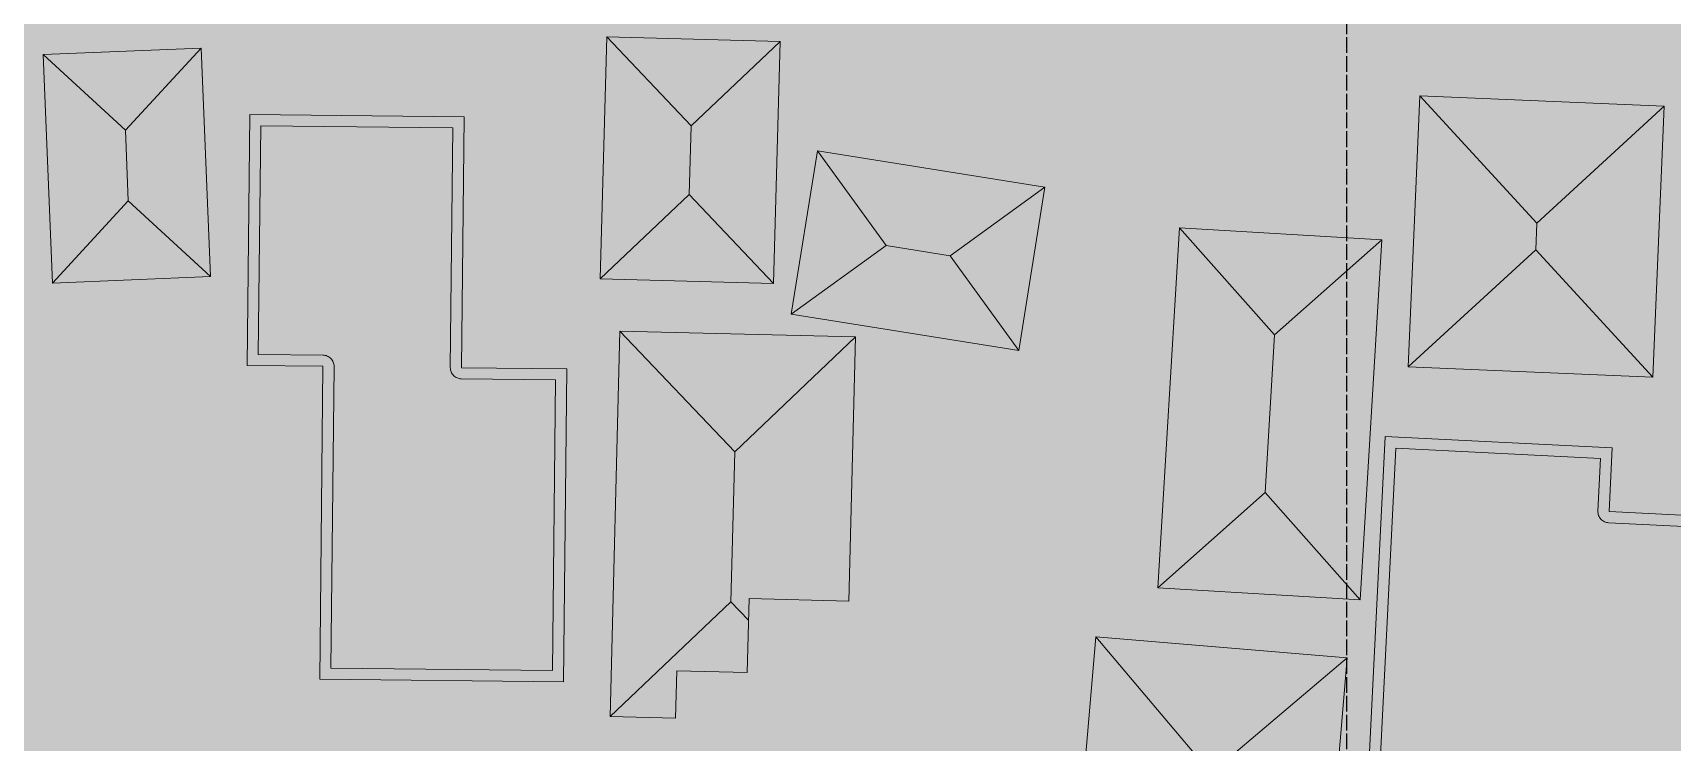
# Model space of a CAD drawing. Header units: metres. Extents: x 305909 to 307171, y 9156037 to 9156671.
# Drawn here: x 306506.8 to 306573.2, y 9156401.8 to 9156430.5 of the extents above; entities that cross this region are included whole.
import ezdxf

# ---------------------------------------------------------------- set-up
doc = ezdxf.new("R2010")
doc.units = ezdxf.units.M
doc.linetypes.add('DASHED2', pattern=[0.762, 0.635, -0.127])
for name, color, linetype, lineweight, true_color in [('B-BANGUNAN_PERMUKIMAN', 7, 'Continuous', 13, 0xf0cd8c), ('B-BAYANGAN', 7, 'Continuous', 0, 0x76786c), ('T-BANGUNAN_KLASTER_PERLUASAN', 7, 'Continuous', 13, 0xf3b978), ('T-KLASTER_UMKM_PERLUASAN', 7, 'DASHED2', 25, 0xe6a046), ('Z-R', 7, 'Continuous', 0, 0xfaf4e6), ('Z-R-UP', 7, 'Continuous', 0, 0xffecc8)]:
    doc.layers.add(name, color=color, linetype=linetype, lineweight=lineweight, true_color=true_color)

msp = doc.modelspace()

# ---------------------------------------------------------------- hatches: boundary and pattern name
at = {"layer": 'B-BANGUNAN_PERMUKIMAN', "true_color": 0xe5855b}
h = msp.add_hatch(color=23, dxfattribs=at)
h.dxf.hatch_style = 1
h.paths.add_polyline_path([(306530.069, 9156430.331), (306530.069, 9156430.331), (306533.479, 9156426.732), (306533.404, 9156423.952), (306529.804, 9156420.542), (306530.069, 9156430.331)])
at = {"layer": 'B-BANGUNAN_PERMUKIMAN', "true_color": 0xe4855b}
h = msp.add_hatch(color=23, dxfattribs=at)
h.dxf.hatch_style = 1
h.paths.add_polyline_path([(306537.079, 9156430.142), (306537.079, 9156430.142), (306533.479, 9156426.732), (306530.069, 9156430.331), (306535.935, 9156430.173), (306537.079, 9156430.142)])
at = {"layer": 'B-BANGUNAN_PERMUKIMAN', "true_color": 0xb66a48}
h = msp.add_hatch(color=35, dxfattribs=at)
h.dxf.hatch_style = 1
h.paths.add_polyline_path([(306533.404, 9156423.952), (306533.479, 9156426.732), (306537.079, 9156430.142), (306536.814, 9156420.352), (306536.814, 9156420.352), (306533.404, 9156423.952)])
at = {"layer": 'B-BANGUNAN_PERMUKIMAN', "true_color": 0xe6865b}
h = msp.add_hatch(color=23, dxfattribs=at)
h.dxf.hatch_style = 1
h.paths.add_polyline_path([(306513.65, 9156429.885), (306510.583, 9156426.556), (306507.255, 9156429.623), (306507.255, 9156429.624), (306513.65, 9156429.885)])
at = {"layer": 'B-BANGUNAN_PERMUKIMAN', "true_color": 0xe4855a}
h = msp.add_hatch(color=23, dxfattribs=at)
h.dxf.hatch_style = 1
h.paths.add_polyline_path([(306510.583, 9156426.556), (306510.699, 9156423.696), (306507.633, 9156420.367), (306507.255, 9156429.623), (306510.583, 9156426.556)])
at = {"layer": 'B-BANGUNAN_PERMUKIMAN', "true_color": 0xb76a49}
h = msp.add_hatch(color=35, dxfattribs=at)
h.dxf.hatch_style = 1
h.paths.add_polyline_path([(306514.028, 9156420.628), (306514.027, 9156420.628), (306510.699, 9156423.696), (306510.583, 9156426.556), (306513.65, 9156429.885), (306514.028, 9156420.628)])
at = {"layer": 'B-BANGUNAN_PERMUKIMAN', "true_color": 0xe6865b}
h = msp.add_hatch(color=23, dxfattribs=at)
h.dxf.hatch_style = 1
h.paths.add_polyline_path([(306562.961, 9156427.953), (306562.961, 9156427.953), (306567.702, 9156422.795), (306567.656, 9156421.713), (306562.498, 9156416.973), (306562.867, 9156425.725), (306562.961, 9156427.953)])
at = {"layer": 'B-BANGUNAN_PERMUKIMAN', "true_color": 0xe4845a}
h = msp.add_hatch(color=23, dxfattribs=at)
h.dxf.hatch_style = 1
h.paths.add_polyline_path([(306567.702, 9156422.795), (306562.961, 9156427.953), (306572.86, 9156427.535), (306567.702, 9156422.795)])
at = {"layer": 'B-BANGUNAN_PERMUKIMAN', "true_color": 0xb56948}
h = msp.add_hatch(color=35, dxfattribs=at)
h.dxf.hatch_style = 1
h.paths.add_polyline_path([(306567.656, 9156421.713), (306567.702, 9156422.795), (306572.86, 9156427.535), (306572.397, 9156416.555), (306567.656, 9156421.713)])
at = {"layer": 'B-BANGUNAN_PERMUKIMAN', "true_color": 0xce7852}
h = msp.add_hatch(color=23, dxfattribs=at)
h.dxf.hatch_style = 1
h.paths.add_polyline_path([(306528.448, 9156416.895), (306528.316, 9156404.224), (306518.447, 9156404.327), (306518.579, 9156416.998), (306515.51, 9156417.03), (306515.616, 9156427.19), (306524.289, 9156427.1), (306524.183, 9156416.94), (306528.448, 9156416.895)])
at = {"layer": 'B-BANGUNAN_PERMUKIMAN', "true_color": 0xe8875c}
h = msp.add_hatch(color=23, dxfattribs=at)
h.dxf.hatch_style = 1
h.paths.add_polyline_path([(306538.586, 9156425.719), (306541.365, 9156421.883), (306537.528, 9156419.105), (306537.528, 9156419.105), (306538.586, 9156425.719)])
at = {"layer": 'B-BANGUNAN_PERMUKIMAN', "true_color": 0xe18359}
h = msp.add_hatch(color=23, dxfattribs=at)
h.dxf.hatch_style = 1
h.paths.add_polyline_path([(306547.796, 9156424.246), (306547.796, 9156424.246), (306543.96, 9156421.468), (306541.365, 9156421.883), (306538.586, 9156425.719), (306547.796, 9156424.246)])
at = {"layer": 'B-BANGUNAN_PERMUKIMAN', "true_color": 0xb36847}
h = msp.add_hatch(color=25, dxfattribs=at)
h.dxf.hatch_style = 1
h.paths.add_polyline_path([(306543.96, 9156421.468), (306547.796, 9156424.246), (306546.738, 9156417.631), (306543.96, 9156421.468)])
at = {"layer": 'B-BANGUNAN_PERMUKIMAN', "true_color": 0xb56948}
h = msp.add_hatch(color=35, dxfattribs=at)
h.dxf.hatch_style = 1
h.paths.add_polyline_path([(306510.699, 9156423.696), (306514.027, 9156420.628), (306507.633, 9156420.367), (306510.699, 9156423.696)])
at = {"layer": 'B-BANGUNAN_PERMUKIMAN', "true_color": 0xb76a48}
h = msp.add_hatch(color=35, dxfattribs=at)
h.dxf.hatch_style = 1
h.paths.add_polyline_path([(306533.404, 9156423.952), (306536.814, 9156420.352), (306529.804, 9156420.542), (306533.404, 9156423.952)])
at = {"layer": 'B-BANGUNAN_PERMUKIMAN', "true_color": 0xe6865b}
h = msp.add_hatch(color=23, dxfattribs=at)
h.dxf.hatch_style = 1
h.paths.add_polyline_path([(306557.086, 9156418.267), (306556.705, 9156411.881), (306552.365, 9156408.03), (306552.365, 9156408.03), (306553.235, 9156422.607), (306557.086, 9156418.267)])
at = {"layer": 'B-BANGUNAN_PERMUKIMAN', "true_color": 0xe3845a}
h = msp.add_hatch(color=23, dxfattribs=at)
h.dxf.hatch_style = 1
h.paths.add_polyline_path([(306557.086, 9156418.267), (306553.235, 9156422.607), (306553.235, 9156422.608), (306561.427, 9156422.119), (306557.086, 9156418.267)])
at = {"layer": 'B-BANGUNAN_PERMUKIMAN', "true_color": 0xb56948}
h = msp.add_hatch(color=35, dxfattribs=at)
h.dxf.hatch_style = 1
h.paths.add_polyline_path([(306560.556, 9156407.541), (306556.705, 9156411.881), (306557.086, 9156418.267), (306561.427, 9156422.119), (306560.556, 9156407.541)])
at = {"layer": 'B-BANGUNAN_PERMUKIMAN', "true_color": 0xba6c4a}
h = msp.add_hatch(color=35, dxfattribs=at)
h.dxf.hatch_style = 1
h.paths.add_polyline_path([(306541.365, 9156421.883), (306543.96, 9156421.468), (306546.738, 9156417.631), (306537.528, 9156419.105), (306541.365, 9156421.883)])
at = {"layer": 'B-BANGUNAN_PERMUKIMAN', "true_color": 0xb76b49}
h = msp.add_hatch(color=35, dxfattribs=at)
h.dxf.hatch_style = 1
h.paths.add_polyline_path([(306567.656, 9156421.713), (306572.397, 9156416.555), (306572.397, 9156416.555), (306562.498, 9156416.973), (306562.498, 9156416.973), (306567.656, 9156421.713)])
at = {"layer": 'B-BANGUNAN_PERMUKIMAN', "true_color": 0xd97e56}
h = msp.add_hatch(color=23, dxfattribs=at)
h.dxf.hatch_style = 1
h.paths.add_polyline_path([(306530.598, 9156418.425), (306535.245, 9156413.536), (306535.091, 9156407.462), (306530.201, 9156402.815), (306530.598, 9156418.425)])
at = {"layer": 'B-BANGUNAN_PERMUKIMAN', "true_color": 0xe2845a}
h = msp.add_hatch(color=23, dxfattribs=at)
h.dxf.hatch_style = 1
h.paths.add_polyline_path([(306535.245, 9156413.536), (306530.598, 9156418.425), (306540.135, 9156418.183), (306535.245, 9156413.536)])
at = {"layer": 'B-BANGUNAN_PERMUKIMAN', "true_color": 0xaf6645}
h = msp.add_hatch(color=25, dxfattribs=at)
h.dxf.hatch_style = 1
h.paths.add_polyline_path([(306539.863, 9156407.49), (306535.822, 9156407.592), (306535.8, 9156406.716), (306535.091, 9156407.462), (306535.245, 9156413.536), (306540.135, 9156418.183), (306540.135, 9156418.183), (306539.863, 9156407.49)])
at = {"layer": 'B-BANGUNAN_PERMUKIMAN', "true_color": 0xce7852}
h = msp.add_hatch(color=23, dxfattribs=at)
h.dxf.hatch_style = 1
h.paths.add_polyline_path([(306580.25, 9156410.635), (306579.742, 9156400.325), (306570.116, 9156400.8), (306569.761, 9156393.587), (306560.572, 9156394.041), (306561.565, 9156414.149), (306570.753, 9156413.696), (306570.625, 9156411.11), (306580.25, 9156410.635)])
at = {"layer": 'B-BANGUNAN_PERMUKIMAN', "true_color": 0xb86b49}
h = msp.add_hatch(color=35, dxfattribs=at)
h.dxf.hatch_style = 1
h.paths.add_polyline_path([(306556.705, 9156411.881), (306560.556, 9156407.541), (306552.365, 9156408.03), (306556.705, 9156411.881)])
at = {"layer": 'B-BANGUNAN_PERMUKIMAN', "true_color": 0xb56a48}
h = msp.add_hatch(color=35, dxfattribs=at)
h.dxf.hatch_style = 1
h.paths.add_polyline_path([(306535.091, 9156407.462), (306535.8, 9156406.716), (306535.746, 9156404.593), (306532.894, 9156404.666), (306532.845, 9156402.748), (306530.201, 9156402.815), (306535.091, 9156407.462)])
at = {"layer": 'B-BANGUNAN_PERMUKIMAN', "true_color": 0xe7865c}
h = msp.add_hatch(color=23, dxfattribs=at)
h.dxf.hatch_style = 1
h.paths.add_polyline_path([(306554.485, 9156400.558), (306548.997, 9156395.924), (306549.851, 9156406.045), (306554.485, 9156400.558)])
at = {"layer": 'B-BANGUNAN_PERMUKIMAN', "true_color": 0xe3845a}
h = msp.add_hatch(color=23, dxfattribs=at)
h.dxf.hatch_style = 1
h.paths.add_polyline_path([(306560.031, 9156405.187), (306560.031, 9156405.186), (306554.544, 9156400.553), (306554.485, 9156400.558), (306549.851, 9156406.045), (306560.031, 9156405.187)])
at = {"layer": 'B-BANGUNAN_PERMUKIMAN', "true_color": 0xb46947}
h = msp.add_hatch(color=35, dxfattribs=at)
h.dxf.hatch_style = 1
h.paths.add_polyline_path([(306554.544, 9156400.553), (306560.031, 9156405.186), (306559.178, 9156395.065), (306559.177, 9156395.065), (306554.544, 9156400.553)])
at = {"layer": 'B-BAYANGAN', "true_color": 0x76786c}
h = msp.add_hatch(color=8, dxfattribs=at)
h.dxf.hatch_style = 1
h.paths.add_polyline_path([(306571.076, 9156438.058), (306571.01, 9156429.922), (306564.464, 9156429.976), (306564.53, 9156438.112), (306571.076, 9156438.058)])
h = msp.add_hatch(color=8, dxfattribs=at)
h.dxf.hatch_style = 1
h.paths.add_polyline_path([(306537.829, 9156429.392), (306537.564, 9156419.602), (306530.554, 9156419.792), (306530.819, 9156429.581), (306537.829, 9156429.392)])
h = msp.add_hatch(color=8, dxfattribs=at)
h.dxf.hatch_style = 1
h.paths.add_polyline_path([(306537.829, 9156429.392), (306537.564, 9156419.602), (306530.554, 9156419.792), (306530.819, 9156429.581), (306537.829, 9156429.392)])
h = msp.add_hatch(color=8, dxfattribs=at)
h.dxf.hatch_style = 1
h.paths.add_polyline_path([(306514.778, 9156419.878), (306508.383, 9156419.617), (306508.005, 9156428.874), (306514.4, 9156429.135), (306514.778, 9156419.878)])
h = msp.add_hatch(color=8, dxfattribs=at)
h.dxf.hatch_style = 1
h.paths.add_polyline_path([(306514.778, 9156419.878), (306508.383, 9156419.617), (306508.005, 9156428.874), (306514.4, 9156429.135), (306514.778, 9156419.878)])
h = msp.add_hatch(color=8, dxfattribs=at)
h.dxf.hatch_style = 1
h.paths.add_polyline_path([(306573.61, 9156426.785), (306573.147, 9156415.805), (306563.248, 9156416.223), (306563.711, 9156427.203), (306573.61, 9156426.785)])
h = msp.add_hatch(color=8, dxfattribs=at)
h.dxf.hatch_style = 1
h.paths.add_polyline_path([(306529.198, 9156416.145), (306529.066, 9156403.474), (306519.197, 9156403.577), (306519.329, 9156416.248), (306516.26, 9156416.28), (306516.366, 9156426.44), (306525.039, 9156426.35), (306524.933, 9156416.19), (306529.198, 9156416.145)])
h = msp.add_hatch(color=8, dxfattribs=at)
h.dxf.hatch_style = 1
h.paths.add_polyline_path([(306529.198, 9156416.145), (306529.066, 9156403.474), (306519.197, 9156403.577), (306519.329, 9156416.248), (306516.26, 9156416.28), (306516.366, 9156426.44), (306525.039, 9156426.35), (306524.933, 9156416.19), (306529.198, 9156416.145)])
h = msp.add_hatch(color=8, dxfattribs=at)
h.dxf.hatch_style = 1
h.paths.add_polyline_path([(306548.546, 9156423.496), (306547.488, 9156416.881), (306538.278, 9156418.355), (306539.336, 9156424.97), (306548.546, 9156423.496)])
h = msp.add_hatch(color=8, dxfattribs=at)
h.dxf.hatch_style = 1
h.paths.add_polyline_path([(306548.546, 9156423.496), (306547.488, 9156416.881), (306538.278, 9156418.355), (306539.336, 9156424.97), (306548.546, 9156423.496)])
h = msp.add_hatch(color=8, dxfattribs=at)
h.dxf.hatch_style = 1
h.paths.add_polyline_path([(306562.177, 9156421.369), (306561.306, 9156406.791), (306553.115, 9156407.28), (306553.985, 9156421.858), (306562.177, 9156421.369)])
h = msp.add_hatch(color=8, dxfattribs=at)
h.dxf.hatch_style = 1
h.paths.add_polyline_path([(306562.177, 9156421.369), (306561.306, 9156406.791), (306553.115, 9156407.28), (306553.985, 9156421.858), (306562.177, 9156421.369)])
h = msp.add_hatch(color=8, dxfattribs=at)
h.dxf.hatch_style = 1
h.paths.add_polyline_path([(306540.885, 9156417.433), (306540.613, 9156406.74), (306536.572, 9156406.842), (306536.496, 9156403.843), (306533.644, 9156403.916), (306533.595, 9156401.998), (306530.951, 9156402.065), (306531.348, 9156417.675), (306540.885, 9156417.433)])
h = msp.add_hatch(color=8, dxfattribs=at)
h.dxf.hatch_style = 1
h.paths.add_polyline_path([(306540.885, 9156417.433), (306540.613, 9156406.74), (306536.572, 9156406.842), (306536.496, 9156403.843), (306533.644, 9156403.916), (306533.595, 9156401.998), (306530.951, 9156402.065), (306531.348, 9156417.675), (306540.885, 9156417.433)])
h = msp.add_hatch(color=8, dxfattribs=at)
h.dxf.hatch_style = 1
h.paths.add_polyline_path([(306581, 9156409.885), (306580.492, 9156399.575), (306570.866, 9156400.05), (306570.511, 9156392.837), (306561.322, 9156393.291), (306562.315, 9156413.399), (306571.503, 9156412.946), (306571.375, 9156410.36), (306581, 9156409.885)])
h = msp.add_hatch(color=8, dxfattribs=at)
h.dxf.hatch_style = 1
h.paths.add_polyline_path([(306560.781, 9156404.437), (306559.928, 9156394.315), (306549.747, 9156395.174), (306550.601, 9156405.295), (306560.781, 9156404.437)])
h = msp.add_hatch(color=8, dxfattribs=at)
h.dxf.hatch_style = 1
h.paths.add_polyline_path([(306560.781, 9156404.437), (306559.928, 9156394.315), (306549.747, 9156395.174), (306550.601, 9156405.295), (306560.781, 9156404.437)])
at = {"layer": 'T-BANGUNAN_KLASTER_PERLUASAN', "true_color": 0xfcb066}
h = msp.add_hatch(color=31, dxfattribs=at)
h.dxf.hatch_style = 1
h.paths.add_polyline_path([(306530.069, 9156430.331), (306530.069, 9156430.331), (306533.479, 9156426.732), (306533.404, 9156423.952), (306529.804, 9156420.542), (306530.069, 9156430.331)])
at = {"layer": 'T-BANGUNAN_KLASTER_PERLUASAN', "true_color": 0xfaaf66}
h = msp.add_hatch(color=21, dxfattribs=at)
h.dxf.hatch_style = 1
h.paths.add_polyline_path([(306537.079, 9156430.142), (306537.079, 9156430.142), (306533.479, 9156426.732), (306530.069, 9156430.331), (306535.935, 9156430.173), (306537.079, 9156430.142)])
at = {"layer": 'T-BANGUNAN_KLASTER_PERLUASAN', "true_color": 0xc78b51}
h = msp.add_hatch(color=23, dxfattribs=at)
h.dxf.hatch_style = 1
h.paths.add_polyline_path([(306533.404, 9156423.952), (306533.479, 9156426.732), (306537.079, 9156430.142), (306536.814, 9156420.352), (306536.814, 9156420.352), (306533.404, 9156423.952)])
at = {"layer": 'T-BANGUNAN_KLASTER_PERLUASAN', "true_color": 0xfcb066}
h = msp.add_hatch(color=31, dxfattribs=at)
h.dxf.hatch_style = 1
h.paths.add_polyline_path([(306513.65, 9156429.885), (306510.583, 9156426.556), (306507.255, 9156429.623), (306507.255, 9156429.624), (306513.65, 9156429.885)])
at = {"layer": 'T-BANGUNAN_KLASTER_PERLUASAN', "true_color": 0xfaaf65}
h = msp.add_hatch(color=21, dxfattribs=at)
h.dxf.hatch_style = 1
h.paths.add_polyline_path([(306510.583, 9156426.556), (306510.699, 9156423.696), (306507.633, 9156420.367), (306507.255, 9156429.623), (306510.583, 9156426.556)])
at = {"layer": 'T-BANGUNAN_KLASTER_PERLUASAN', "true_color": 0xc98c52}
h = msp.add_hatch(color=23, dxfattribs=at)
h.dxf.hatch_style = 1
h.paths.add_polyline_path([(306514.028, 9156420.628), (306514.027, 9156420.628), (306510.699, 9156423.696), (306510.583, 9156426.556), (306513.65, 9156429.885), (306514.028, 9156420.628)])
at = {"layer": 'T-BANGUNAN_KLASTER_PERLUASAN', "true_color": 0xe29e5c}
h = msp.add_hatch(color=33, dxfattribs=at)
h.dxf.hatch_style = 1
h.paths.add_polyline_path([(306528.448, 9156416.895), (306528.316, 9156404.224), (306518.447, 9156404.327), (306518.579, 9156416.998), (306515.51, 9156417.03), (306515.616, 9156427.19), (306524.289, 9156427.1), (306524.183, 9156416.94), (306528.448, 9156416.895)])
at = {"layer": 'T-BANGUNAN_KLASTER_PERLUASAN', "true_color": 0xffb267}
h = msp.add_hatch(color=31, dxfattribs=at)
h.dxf.hatch_style = 1
h.paths.add_polyline_path([(306538.586, 9156425.719), (306541.365, 9156421.883), (306537.528, 9156419.105), (306537.528, 9156419.105), (306538.586, 9156425.719)])
at = {"layer": 'T-BANGUNAN_KLASTER_PERLUASAN', "true_color": 0xf7ac64}
h = msp.add_hatch(color=21, dxfattribs=at)
h.dxf.hatch_style = 1
h.paths.add_polyline_path([(306547.796, 9156424.246), (306547.796, 9156424.246), (306543.96, 9156421.468), (306541.365, 9156421.883), (306538.586, 9156425.719), (306547.796, 9156424.246)])
at = {"layer": 'T-BANGUNAN_KLASTER_PERLUASAN', "true_color": 0xc48950}
h = msp.add_hatch(color=23, dxfattribs=at)
h.dxf.hatch_style = 1
h.paths.add_polyline_path([(306543.96, 9156421.468), (306547.796, 9156424.246), (306546.738, 9156417.631), (306543.96, 9156421.468)])
at = {"layer": 'T-BANGUNAN_KLASTER_PERLUASAN', "true_color": 0xc78b51}
h = msp.add_hatch(color=23, dxfattribs=at)
h.dxf.hatch_style = 1
h.paths.add_polyline_path([(306510.699, 9156423.696), (306514.027, 9156420.628), (306507.633, 9156420.367), (306510.699, 9156423.696)])
at = {"layer": 'T-BANGUNAN_KLASTER_PERLUASAN', "true_color": 0xc98c51}
h = msp.add_hatch(color=23, dxfattribs=at)
h.dxf.hatch_style = 1
h.paths.add_polyline_path([(306533.404, 9156423.952), (306536.814, 9156420.352), (306529.804, 9156420.542), (306533.404, 9156423.952)])
at = {"layer": 'T-BANGUNAN_KLASTER_PERLUASAN', "true_color": 0xfdb067}
h = msp.add_hatch(color=31, dxfattribs=at)
h.dxf.hatch_style = 1
h.paths.add_polyline_path([(306557.086, 9156418.267), (306556.705, 9156411.881), (306552.365, 9156408.03), (306552.365, 9156408.03), (306553.235, 9156422.607), (306557.086, 9156418.267)])
at = {"layer": 'T-BANGUNAN_KLASTER_PERLUASAN', "true_color": 0xfaae65}
h = msp.add_hatch(color=21, dxfattribs=at)
h.dxf.hatch_style = 1
h.paths.add_polyline_path([(306557.086, 9156418.267), (306553.235, 9156422.607), (306553.235, 9156422.608), (306561.427, 9156422.119), (306557.086, 9156418.267)])
at = {"layer": 'T-BANGUNAN_KLASTER_PERLUASAN', "true_color": 0xc68b50}
h = msp.add_hatch(color=23, dxfattribs=at)
h.dxf.hatch_style = 1
h.paths.add_polyline_path([(306560.556, 9156407.541), (306556.705, 9156411.881), (306557.086, 9156418.267), (306561.427, 9156422.119), (306560.556, 9156407.541)])
at = {"layer": 'T-BANGUNAN_KLASTER_PERLUASAN', "true_color": 0xcc8f53}
h = msp.add_hatch(color=33, dxfattribs=at)
h.dxf.hatch_style = 1
h.paths.add_polyline_path([(306541.365, 9156421.883), (306543.96, 9156421.468), (306546.738, 9156417.631), (306537.528, 9156419.105), (306541.365, 9156421.883)])
at = {"layer": 'T-BANGUNAN_KLASTER_PERLUASAN', "true_color": 0xeea660}
h = msp.add_hatch(color=21, dxfattribs=at)
h.dxf.hatch_style = 1
h.paths.add_polyline_path([(306530.598, 9156418.425), (306535.245, 9156413.536), (306535.091, 9156407.462), (306530.201, 9156402.815), (306530.598, 9156418.425)])
at = {"layer": 'T-BANGUNAN_KLASTER_PERLUASAN', "true_color": 0xf8ad65}
h = msp.add_hatch(color=21, dxfattribs=at)
h.dxf.hatch_style = 1
h.paths.add_polyline_path([(306535.245, 9156413.536), (306530.598, 9156418.425), (306540.135, 9156418.183), (306535.245, 9156413.536)])
at = {"layer": 'T-BANGUNAN_KLASTER_PERLUASAN', "true_color": 0xc0864e}
h = msp.add_hatch(color=23, dxfattribs=at)
h.dxf.hatch_style = 1
h.paths.add_polyline_path([(306539.863, 9156407.49), (306535.822, 9156407.592), (306535.8, 9156406.716), (306535.091, 9156407.462), (306535.245, 9156413.536), (306540.135, 9156418.183), (306540.135, 9156418.183), (306539.863, 9156407.49)])
at = {"layer": 'T-BANGUNAN_KLASTER_PERLUASAN', "true_color": 0xca8d52}
h = msp.add_hatch(color=33, dxfattribs=at)
h.dxf.hatch_style = 1
h.paths.add_polyline_path([(306556.705, 9156411.881), (306560.556, 9156407.541), (306552.365, 9156408.03), (306556.705, 9156411.881)])
at = {"layer": 'T-BANGUNAN_KLASTER_PERLUASAN', "true_color": 0xc78b51}
h = msp.add_hatch(color=23, dxfattribs=at)
h.dxf.hatch_style = 1
h.paths.add_polyline_path([(306535.091, 9156407.462), (306535.8, 9156406.716), (306535.746, 9156404.593), (306532.894, 9156404.666), (306532.845, 9156402.748), (306530.201, 9156402.815), (306535.091, 9156407.462)])
at = {"layer": 'T-BANGUNAN_KLASTER_PERLUASAN', "true_color": 0xfdb167}
h = msp.add_hatch(color=31, dxfattribs=at)
h.dxf.hatch_style = 1
h.paths.add_polyline_path([(306554.485, 9156400.558), (306548.997, 9156395.924), (306549.851, 9156406.045), (306554.485, 9156400.558)])
at = {"layer": 'T-BANGUNAN_KLASTER_PERLUASAN', "true_color": 0xf9ae65}
h = msp.add_hatch(color=21, dxfattribs=at)
h.dxf.hatch_style = 1
h.paths.add_polyline_path([(306560.031, 9156405.187), (306560.031, 9156405.186), (306554.544, 9156400.553), (306554.485, 9156400.558), (306549.851, 9156406.045), (306560.031, 9156405.187)])
at = {"layer": 'T-BANGUNAN_KLASTER_PERLUASAN', "true_color": 0xc68a50}
h = msp.add_hatch(color=23, dxfattribs=at)
h.dxf.hatch_style = 1
h.paths.add_polyline_path([(306554.544, 9156400.553), (306560.031, 9156405.186), (306559.178, 9156395.065), (306559.177, 9156395.065), (306554.544, 9156400.553)])
at = {"layer": 'Z-R', "true_color": 0xe2eacc}
h = msp.add_hatch(color=254, dxfattribs=at)
h.dxf.hatch_style = 1
h.paths.add_polyline_path([(306499.604, 9156305.811), (306466.679, 9156301.994), (306472.882, 9156235.666), (306497.912, 9156229.062), (306526.804, 9156228.986), (306531.575, 9156219.919), (306532.491, 9156127.582), (306486.314, 9156132.333), (306393.989, 9156155.199), (306332.726, 9156171.593), (306288.72, 9156190.576), (306246.009, 9156220.776), (306216.24, 9156242.779), (306193.374, 9156263.487), (306160.586, 9156296.707), (306133.406, 9156338.556), (306127.354, 9156361.253), (306094.195, 9156358.842), (306090.504, 9156366.668), (306061.399, 9156428.371), (306035.152, 9156500.205), (306017.705, 9156550.308), (306008.214, 9156577.564), (306141.306, 9156568.881), (306165.696, 9156567.29), (306165.696, 9156567.29), (306200.223, 9156564.074), (306291.75, 9156555.548), (306369.455, 9156545.532), (306471.945, 9156528.538), (306458.481, 9156529.505), (306455.788, 9156529.715), (306453.061, 9156530.08), (306440, 9156532.835), (306440, 9156532.835), (306440, 9156532.835), (306440, 9156532.835), (306424.61, 9156536.081), (306424.61, 9156536.081), (306385.74, 9156542.791), (306385.74, 9156542.791), (306305.003, 9156549.608), (306305.003, 9156549.608), (306215.657, 9156559.53), (306215.657, 9156559.53), (306186.122, 9156560.815), (306186.122, 9156560.815), (306160.523, 9156563.133), (306160.523, 9156563.133), (306119.178, 9156567.786), (306119.178, 9156567.786), (306039.052, 9156573.455), (306039.052, 9156573.455), (306033.081, 9156573.806), (306033.081, 9156573.806), (306033.081, 9156573.806), (306051.45, 9156523.215), (306051.451, 9156523.214), (306060.206, 9156485.254), (306060.206, 9156485.254), (306060.207, 9156485.254), (306057.483, 9156485.596), (306070.599, 9156438.472), (306116.984, 9156440.275), (306147.963, 9156437.914), (306199.856, 9156410.566), (306230.346, 9156409.784), (306281.946, 9156409.003), (306338.236, 9156402.748), (306341.903, 9156461.433), (306341.903, 9156461.433), (306341.904, 9156461.433), (306343.891, 9156461.177), (306340.232, 9156402.624), (306340.209, 9156402.422), (306340.166, 9156402.225), (306340.103, 9156402.033), (306340.021, 9156401.848), (306339.921, 9156401.672), (306339.804, 9156401.507), (306339.67, 9156401.355), (306339.522, 9156401.217), (306339.361, 9156401.095), (306339.188, 9156400.99), (306339.006, 9156400.902), (306338.815, 9156400.834), (306338.619, 9156400.785), (306338.419, 9156400.757), (306338.217, 9156400.748), (306338.015, 9156400.76), (306281.82, 9156407.004), (306230.316, 9156407.785), (306230.295, 9156407.785), (306199.805, 9156408.567), (306199.621, 9156408.58), (306199.44, 9156408.61), (306199.262, 9156408.656), (306199.09, 9156408.719), (306198.923, 9156408.797), (306147.397, 9156435.951), (306116.947, 9156438.272), (306078.606, 9156436.782), (306089.35, 9156410.909), (306109.34, 9156371.439), (306114.245, 9156367.345), (306121.798, 9156366.048), (306134.087, 9156364.483), (306186.355, 9156362.595), (306279.564, 9156357.942), (306324.738, 9156355.991), (306351.562, 9156350.968), (306360, 9156400.449), (306360, 9156400.449), (306360, 9156380), (306360, 9156380), (306360, 9156380), (306440, 9156380), (306440, 9156380), (306440, 9156380), (306440, 9156340.326), (306440.226, 9156340.291), (306485.257, 9156338.295), (306492.355, 9156337.55), (306513.124, 9156334.559), (306536.031, 9156332.219), (306560, 9156329.629), (306560, 9156512.617), (306572.178, 9156510.306), (306677.166, 9156490.276), (306677.166, 9156490.276), (306764.133, 9156475.064), (306735.941, 9156145.416), (306694.109, 9156139.201), (306694.292, 9156206.558), (306623.212, 9156213.87), (306624.289, 9156242.595), (306556.388, 9156238.052), (306554.003, 9156281.952), (306509.625, 9156279.089), (306499.604, 9156305.811)])
at = {"layer": 'Z-R-UP', "true_color": 0xeee8c4}
h = msp.add_hatch(color=254, dxfattribs=at)
h.dxf.hatch_style = 1
h.paths.add_polyline_path([(306440, 9156532.835), (306453.061, 9156530.08), (306455.788, 9156529.715), (306458.481, 9156529.505), (306471.945, 9156528.538), (306504.834, 9156523.084), (306560, 9156512.617), (306560, 9156329.629), (306536.031, 9156332.219), (306513.124, 9156334.559), (306492.355, 9156337.55), (306485.257, 9156338.295), (306440.226, 9156340.291), (306440, 9156340.326), (306440, 9156380), (306440, 9156532.835), (306440, 9156532.835)])

# ---------------------------------------------------------------- linework, layer by layer
at = {"layer": 'B-BANGUNAN_PERMUKIMAN', "color": 17, "lineweight": 9, "true_color": 0x71422d}
for p, q in [((306530.069, 9156430.331), (306533.479, 9156426.732)), ((306537.079, 9156430.142), (306533.479, 9156426.732)), ((306507.255, 9156429.623), (306510.583, 9156426.556)), ((306513.65, 9156429.885), (306510.583, 9156426.556)), ((306562.961, 9156427.953), (306567.702, 9156422.795)), ((306572.86, 9156427.535), (306567.702, 9156422.795)), ((306533.404, 9156423.952), (306533.479, 9156426.732)), ((306510.699, 9156423.696), (306510.583, 9156426.556)), ((306538.586, 9156425.719), (306541.365, 9156421.883)), ((306547.796, 9156424.246), (306543.96, 9156421.468)), ((306507.633, 9156420.367), (306510.699, 9156423.696)), ((306514.027, 9156420.628), (306510.699, 9156423.696)), ((306529.804, 9156420.542), (306533.404, 9156423.952)), ((306536.814, 9156420.352), (306533.404, 9156423.952)), ((306567.656, 9156421.713), (306567.702, 9156422.795)), ((306553.235, 9156422.607), (306557.086, 9156418.267)), ((306561.427, 9156422.119), (306557.086, 9156418.267)), ((306537.528, 9156419.105), (306541.365, 9156421.883)), ((306543.96, 9156421.468), (306541.365, 9156421.883)), ((306546.738, 9156417.631), (306543.96, 9156421.468)), ((306562.498, 9156416.973), (306567.656, 9156421.713)), ((306572.397, 9156416.555), (306567.656, 9156421.713)), ((306530.598, 9156418.425), (306535.245, 9156413.536)), ((306540.135, 9156418.183), (306535.245, 9156413.536)), ((306557.086, 9156418.267), (306556.705, 9156411.881)), ((306535.091, 9156407.462), (306535.245, 9156413.536)), ((306552.365, 9156408.03), (306556.705, 9156411.881)), ((306560.556, 9156407.541), (306556.705, 9156411.881)), ((306530.201, 9156402.815), (306535.091, 9156407.462)), ((306535.8, 9156406.716), (306535.091, 9156407.462)), ((306549.851, 9156406.045), (306554.485, 9156400.558)), ((306560.031, 9156405.186), (306554.544, 9156400.553))]:
    msp.add_line(p, q, dxfattribs=at)
at = {"layer": 'B-BANGUNAN_PERMUKIMAN', "color": 17, "lineweight": 13, "true_color": 0x71422d}
for points in [[(306537.079, 9156430.142), (306536.814, 9156420.352), (306529.804, 9156420.542), (306530.069, 9156430.331), (306537.079, 9156430.142)], [(306514.028, 9156420.628), (306507.633, 9156420.367), (306507.255, 9156429.624), (306513.65, 9156429.885), (306514.028, 9156420.628)], [(306572.86, 9156427.535), (306572.397, 9156416.555), (306562.498, 9156416.973), (306562.961, 9156427.953), (306572.86, 9156427.535)], [(306528.448, 9156416.895), (306528.316, 9156404.224), (306518.447, 9156404.327), (306518.579, 9156416.998), (306515.51, 9156417.03), (306515.616, 9156427.19), (306524.289, 9156427.1), (306524.183, 9156416.94), (306528.448, 9156416.895)], [(306547.796, 9156424.246), (306546.738, 9156417.631), (306537.528, 9156419.105), (306538.586, 9156425.72), (306547.796, 9156424.246)], [(306561.427, 9156422.119), (306560.556, 9156407.541), (306552.365, 9156408.03), (306553.235, 9156422.608), (306561.427, 9156422.119)], [(306540.135, 9156418.183), (306539.863, 9156407.49), (306535.822, 9156407.592), (306535.746, 9156404.593), (306532.894, 9156404.666), (306532.845, 9156402.748), (306530.201, 9156402.815), (306530.598, 9156418.425), (306540.135, 9156418.183)], [(306580.25, 9156410.635), (306579.742, 9156400.325), (306570.116, 9156400.8), (306569.761, 9156393.587), (306560.572, 9156394.041), (306561.565, 9156414.149), (306570.753, 9156413.696), (306570.625, 9156411.11), (306580.25, 9156410.635)], [(306560.031, 9156405.187), (306559.178, 9156395.065), (306548.997, 9156395.924), (306549.851, 9156406.045), (306560.031, 9156405.187)]]:
    msp.add_lwpolyline(points, close=True, dxfattribs=at)
at = {"layer": 'B-BANGUNAN_PERMUKIMAN', "color": 11, "lineweight": 9, "true_color": 0xf38d60}
msp.add_lwpolyline([(306527.993, 9156416.45), (306527.87, 9156404.679), (306518.901, 9156404.772), (306519.029, 9156416.993), (306519.027, 9156417.037), (306519.021, 9156417.081), (306519.011, 9156417.124), (306518.996, 9156417.166), (306518.978, 9156417.206), (306518.955, 9156417.244), (306518.929, 9156417.28), (306518.9, 9156417.313), (306518.868, 9156417.343), (306518.832, 9156417.37), (306518.795, 9156417.393), (306518.755, 9156417.412), (306518.714, 9156417.427), (306518.671, 9156417.438), (306518.627, 9156417.445), (306518.583, 9156417.448), (306515.964, 9156417.475), (306516.061, 9156426.735), (306523.834, 9156426.654), (306523.733, 9156416.944), (306523.735, 9156416.9), (306523.741, 9156416.856), (306523.751, 9156416.813), (306523.765, 9156416.772), (306523.784, 9156416.732), (306523.806, 9156416.694), (306523.832, 9156416.658), (306523.861, 9156416.625), (306523.894, 9156416.595), (306523.929, 9156416.568), (306523.967, 9156416.545), (306524.006, 9156416.526), (306524.048, 9156416.51), (306524.09, 9156416.499), (306524.134, 9156416.492), (306524.178, 9156416.49), (306527.993, 9156416.45)], close=True, dxfattribs=at)
msp.add_lwpolyline([(306561.044, 9156394.468), (306561.992, 9156413.678), (306570.281, 9156413.269), (306570.176, 9156411.132), (306570.176, 9156411.088), (306570.18, 9156411.044), (306570.189, 9156411.001), (306570.201, 9156410.958), (306570.218, 9156410.918), (306570.239, 9156410.879), (306570.264, 9156410.842), (306570.292, 9156410.808), (306570.323, 9156410.777), (306570.357, 9156410.749), (306570.394, 9156410.724), (306570.433, 9156410.703), (306570.474, 9156410.686), (306570.516, 9156410.673), (306570.559, 9156410.665), (306570.603, 9156410.66), (306579.779, 9156410.208), (306579.779, 9156410.208), (306579.315, 9156400.796)], dxfattribs=at)
at = {"layer": 'T-BANGUNAN_KLASTER_PERLUASAN', "color": 27, "lineweight": 9, "true_color": 0x7c5632}
for p, q in [((306530.069, 9156430.331), (306533.479, 9156426.732)), ((306537.079, 9156430.142), (306533.479, 9156426.732)), ((306507.255, 9156429.623), (306510.583, 9156426.556)), ((306513.65, 9156429.885), (306510.583, 9156426.556)), ((306533.404, 9156423.952), (306533.479, 9156426.732)), ((306510.699, 9156423.696), (306510.583, 9156426.556)), ((306538.586, 9156425.719), (306541.365, 9156421.883)), ((306547.796, 9156424.246), (306543.96, 9156421.468)), ((306507.633, 9156420.367), (306510.699, 9156423.696)), ((306514.027, 9156420.628), (306510.699, 9156423.696)), ((306529.804, 9156420.542), (306533.404, 9156423.952)), ((306536.814, 9156420.352), (306533.404, 9156423.952)), ((306553.235, 9156422.607), (306557.086, 9156418.267)), ((306561.427, 9156422.119), (306557.086, 9156418.267)), ((306537.528, 9156419.105), (306541.365, 9156421.883)), ((306543.96, 9156421.468), (306541.365, 9156421.883)), ((306546.738, 9156417.631), (306543.96, 9156421.468)), ((306530.598, 9156418.425), (306535.245, 9156413.536)), ((306540.135, 9156418.183), (306535.245, 9156413.536)), ((306557.086, 9156418.267), (306556.705, 9156411.881)), ((306535.091, 9156407.462), (306535.245, 9156413.536)), ((306552.365, 9156408.03), (306556.705, 9156411.881)), ((306560.556, 9156407.541), (306556.705, 9156411.881)), ((306530.201, 9156402.815), (306535.091, 9156407.462)), ((306535.8, 9156406.716), (306535.091, 9156407.462)), ((306549.851, 9156406.045), (306554.485, 9156400.558)), ((306560.031, 9156405.186), (306554.544, 9156400.553))]:
    msp.add_line(p, q, dxfattribs=at)
at = {"layer": 'T-BANGUNAN_KLASTER_PERLUASAN', "color": 27, "lineweight": 13, "true_color": 0x7c5632}
for points in [[(306537.079, 9156430.142), (306536.814, 9156420.352), (306529.804, 9156420.542), (306530.069, 9156430.331), (306537.079, 9156430.142)], [(306514.028, 9156420.628), (306507.633, 9156420.367), (306507.255, 9156429.624), (306513.65, 9156429.885), (306514.028, 9156420.628)], [(306528.448, 9156416.895), (306528.316, 9156404.224), (306518.447, 9156404.327), (306518.579, 9156416.998), (306515.51, 9156417.03), (306515.616, 9156427.19), (306524.289, 9156427.1), (306524.183, 9156416.94), (306528.448, 9156416.895)], [(306547.796, 9156424.246), (306546.738, 9156417.631), (306537.528, 9156419.105), (306538.586, 9156425.72), (306547.796, 9156424.246)], [(306561.427, 9156422.119), (306560.556, 9156407.541), (306552.365, 9156408.03), (306553.235, 9156422.608), (306561.427, 9156422.119)], [(306540.135, 9156418.183), (306539.863, 9156407.49), (306535.822, 9156407.592), (306535.746, 9156404.593), (306532.894, 9156404.666), (306532.845, 9156402.748), (306530.201, 9156402.815), (306530.598, 9156418.425), (306540.135, 9156418.183)], [(306560.031, 9156405.187), (306559.178, 9156395.065), (306548.997, 9156395.924), (306549.851, 9156406.045), (306560.031, 9156405.187)]]:
    msp.add_lwpolyline(points, close=True, dxfattribs=at)
at = {"layer": 'T-BANGUNAN_KLASTER_PERLUASAN', "color": 31, "lineweight": 9, "true_color": 0xffba6c}
msp.add_lwpolyline([(306527.993, 9156416.45), (306527.87, 9156404.679), (306518.901, 9156404.772), (306519.029, 9156416.993), (306519.027, 9156417.037), (306519.021, 9156417.081), (306519.011, 9156417.124), (306518.996, 9156417.166), (306518.978, 9156417.206), (306518.955, 9156417.244), (306518.929, 9156417.28), (306518.9, 9156417.313), (306518.868, 9156417.343), (306518.832, 9156417.37), (306518.795, 9156417.393), (306518.755, 9156417.412), (306518.714, 9156417.427), (306518.671, 9156417.438), (306518.627, 9156417.445), (306518.583, 9156417.448), (306515.964, 9156417.475), (306516.061, 9156426.735), (306523.834, 9156426.654), (306523.733, 9156416.944), (306523.735, 9156416.9), (306523.741, 9156416.856), (306523.751, 9156416.813), (306523.765, 9156416.772), (306523.784, 9156416.732), (306523.806, 9156416.694), (306523.832, 9156416.658), (306523.861, 9156416.625), (306523.894, 9156416.595), (306523.929, 9156416.568), (306523.967, 9156416.545), (306524.006, 9156416.526), (306524.048, 9156416.51), (306524.09, 9156416.499), (306524.134, 9156416.492), (306524.178, 9156416.49), (306527.993, 9156416.45)], close=True, dxfattribs=at)
at = {"layer": 'T-KLASTER_UMKM_PERLUASAN'}
msp.add_lwpolyline([(306440, 9156340.326), (306440, 9156380), (306440, 9156532.835), (306440, 9156532.835), (306453.061, 9156530.08), (306455.788, 9156529.715), (306458.481, 9156529.505), (306471.945, 9156528.538), (306504.834, 9156523.084), (306560, 9156512.617), (306560, 9156329.629), (306536.031, 9156332.219), (306513.124, 9156334.559), (306492.355, 9156337.55), (306485.257, 9156338.295), (306440.226, 9156340.291), (306440, 9156340.326)], close=True, dxfattribs=at)

doc.saveas('drawing.dxf')
